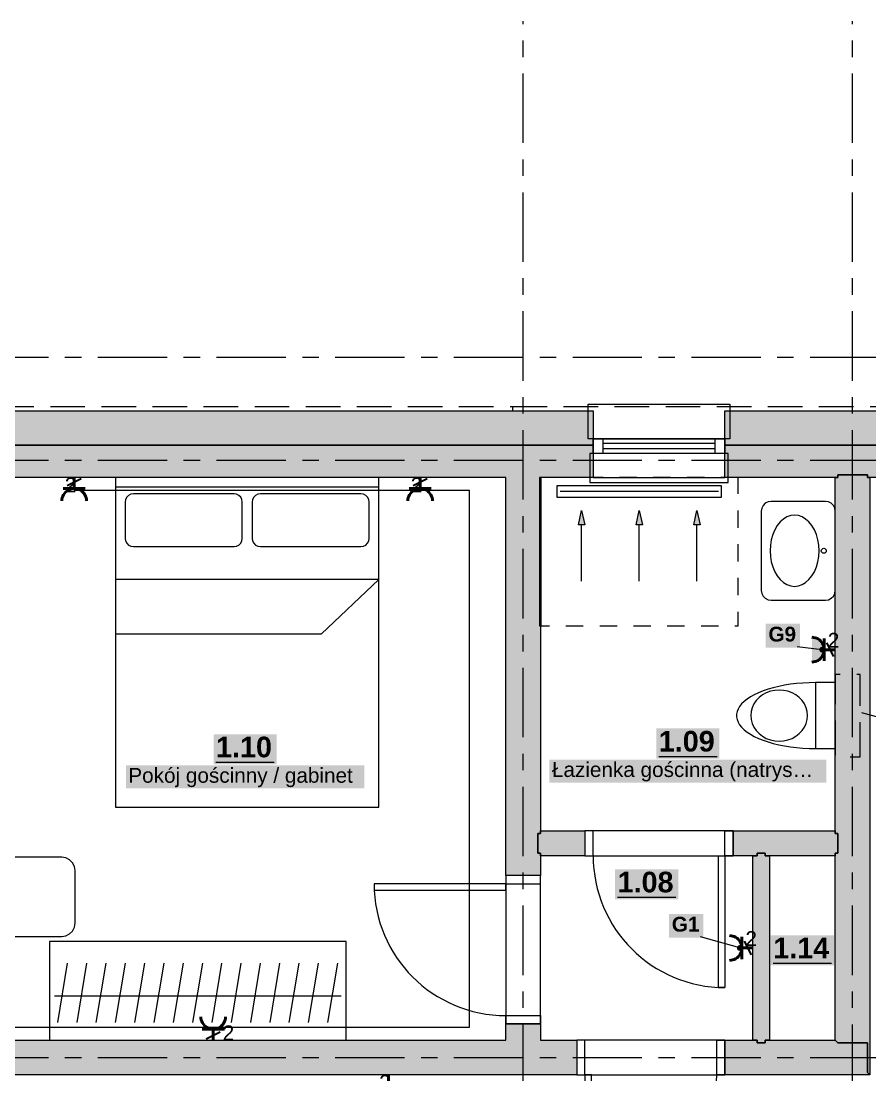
# Model space of a CAD drawing. Header units: metres. Extents: x -4.1 to 21.4, y -4.1 to 11.4.
# Drawn here: x 0.83 to 5.98, y 5.02 to 11.41 of the extents above; entities that cross this region are included whole.
import ezdxf

# ---------------------------------------------------------------- set-up
doc = ezdxf.new("R2010")
doc.units = ezdxf.units.M
for name, pattern in [('KRESKOWA', [5.25, 4.2, -1.05]), ('KRESKOWA_DROBNA', [3.15, 2.1, -1.05]), ('PUNKTOWA', [10.5, 8.4, -1.05, 0, -1.05])]:
    doc.linetypes.add(name, pattern=pattern)
doc.layers.add('A-MASKA', color=7, linetype='Continuous', lineweight=18)
doc.layers.add('E-OPISY', color=2, linetype='Continuous', lineweight=25)
for name, color, linetype, lineweight, true_color in [('E-GNIAZDA', 1, 'Continuous', 35, 0xc00000), ('E-TRASY', 8, 'Continuous', 25, 0x606060), ('I-OSIE', 8, 'PUNKTOWA', 18, 0x7a7a7a), ('I-PODKLAD', 8, 'Continuous', 18, 0x9a9a9a), ('I-PODKLAD-SCIANY', 8, 'Continuous', 25, 0x6e6e6e), ('I-PODKLAD-WYPELN', 254, 'Continuous', 18, 0xe6e6e6), ('I-POMIESZCZENIA', 8, 'Continuous', 25, 0x4a4a4a)]:
    doc.layers.add(name, color=color, linetype=linetype, lineweight=lineweight, true_color=true_color)
doc.styles.add('PL_ARIAL', font='arial.ttf')
doc.styles.add('PL_ARIAL_B', font='arialbd.ttf')

msp = doc.modelspace()

# ---------------------------------------------------------------- hatches: boundary and pattern name
at = {"layer": 'A-MASKA', "true_color": 0xffffff}
for points in [[(5.3464, 7.612), (5.5559, 7.612), (5.5559, 7.7568), (5.3464, 7.7568)], [(4.6832, 6.9395), (5.0668, 6.9395), (5.0668, 7.122), (4.6832, 7.122)], [(1.9957, 6.9045), (2.3793, 6.9045), (2.3793, 7.087), (1.9957, 7.087)], [(4.0347, 6.7927), (5.7153, 6.7927), (5.7153, 6.9325), (4.0347, 6.9325)], [(1.4635, 6.7577), (2.9115, 6.7577), (2.9115, 6.8975), (1.4635, 6.8975)], [(4.4332, 6.085), (4.8168, 6.085), (4.8168, 6.2675), (4.4332, 6.2675)], [(4.7598, 5.852), (4.9693, 5.852), (4.9693, 5.9968), (4.7598, 5.9968)], [(5.3782, 5.685), (5.7618, 5.685), (5.7618, 5.8675), (5.3782, 5.8675)]]:
    msp.add_hatch(color=7, dxfattribs=at).paths.add_polyline_path(points)
at = {"layer": 'E-GNIAZDA', "true_color": 0x000000}
msp.add_hatch(color=7, dxfattribs=at).paths.add_polyline_path([(5.6275, 7.525), (5.6373, 7.5256), (5.6469, 7.5276), (5.6562, 7.5307), (5.665, 7.535), (5.6732, 7.5405), (5.6805, 7.547), (5.687, 7.5543), (5.6925, 7.5625), (5.6968, 7.5713), (5.6999, 7.5806), (5.7019, 7.5902), (5.7025, 7.6), (5.7019, 7.6098), (5.6999, 7.6194), (5.6968, 7.6287), (5.6925, 7.6375), (5.687, 7.6457), (5.6805, 7.653), (5.6732, 7.6595), (5.665, 7.665), (5.6562, 7.6693), (5.6469, 7.6724), (5.6373, 7.6744), (5.6275, 7.675)])
at = {"layer": 'E-OPISY', "true_color": 0x000000}
for points in [[(5.7075, 7.6), (5.7069, 7.6045), (5.7052, 7.6087), (5.7024, 7.6124), (5.6987, 7.6152), (5.6945, 7.6169), (5.69, 7.6175), (5.6855, 7.6169), (5.6812, 7.6152), (5.6776, 7.6124), (5.6748, 7.6087), (5.6731, 7.6045), (5.6725, 7.6), (5.6731, 7.5955), (5.6748, 7.5912), (5.6776, 7.5876), (5.6812, 7.5848), (5.6855, 7.5831), (5.69, 7.5825), (5.6945, 7.5831), (5.6987, 7.5848), (5.7024, 7.5876), (5.7052, 7.5912), (5.7069, 7.5955)], [(5.2075, 5.79), (5.2069, 5.7945), (5.2052, 5.7988), (5.2024, 5.8024), (5.1987, 5.8052), (5.1945, 5.8069), (5.19, 5.8075), (5.1855, 5.8069), (5.1812, 5.8052), (5.1776, 5.8024), (5.1748, 5.7988), (5.1731, 5.7945), (5.1725, 5.79), (5.1731, 5.7855), (5.1748, 5.7812), (5.1776, 5.7776), (5.1812, 5.7748), (5.1855, 5.7731), (5.19, 5.7725), (5.1945, 5.7731), (5.1987, 5.7748), (5.2024, 5.7776), (5.2052, 5.7812), (5.2069, 5.7855)]]:
    msp.add_hatch(color=7, dxfattribs=at).paths.add_polyline_path(points)
at = {"layer": 'I-PODKLAD-WYPELN', "true_color": 0xe4e4e4}
h = msp.add_hatch(color=7, dxfattribs=at)
h.paths.add_polyline_path([(4.25, 6.5), (4.25, 6.365), (4.25, 6.365), (4.25, 6.365), (4.25, 6.35), (4.25, 6.35), (4.25, 6.35), (3.98, 6.35), (3.98, 6.35), (3.98, 6.35), (3.98, 6.23), (3.965, 6.23), (3.77, 6.23), (3.77, 8.645), (0.105, 8.645), (0.105, 8.645), (0.105, 8.645), (0.105, 8.645), (0.105, 8.645), (0.105, 8.645), (0.105, 7.6), (0.105, 7.6), (0.105, 7.6), (-0.09, 7.6), (-0.09, 7.6), (-0.09, 7.6), (-0.09, 7.6), (-0.09, 7.6), (-0.3, 7.6), (-0.3, 7.6), (-0.3, 7.6), (-0.3, 9.05), (-0.3, 9.05), (-0.3, 9.05), (-0.3, 9.05), (4.3, 9.05), (4.3, 8.84), (4.3, 8.84), (4.3, 8.84), (4.3, 8.84), (4.3, 8.645), (4.3, 8.645), (4.3, 8.645), (3.98, 8.645), (3.98, 6.5), (3.98, 6.5), (3.98, 6.5), (3.98, 6.5), (3.98, 6.5), (4.25, 6.5), (4.25, 6.5), (4.25, 6.5), (4.25, 6.5)])
h.paths.add_polyline_path([(0.09, 8.66), (0.09, 8.66), (0.0983, 8.6517)], flags=0)
h.paths.add_polyline_path([(-0.09, 8.66), (-0.09, 8.66), (-0.09, 8.66), (-0.09, 8.66), (-0.09, 8.66)], flags=0)
h.paths.add_polyline_path([(-0.09, 8.84), (-0.09, 8.84), (-0.09, 8.84), (-0.09, 8.84), (-0.09, 8.84), (-0.09, 8.84)], flags=0)
h = msp.add_hatch(color=7, dxfattribs=at)
h.paths.add_polyline_path([(5.27, 5.23), (5.27, 5.23), (5.27, 5.23), (5.27, 6.35), (5.27, 6.35), (5.27, 6.35), (5.27, 6.35), (5.27, 6.35), (5.15, 6.35), (5.15, 6.35), (5.15, 6.35), (5.15, 6.365), (5.15, 6.365), (5.15, 6.365), (5.15, 6.365), (5.15, 6.5), (5.15, 6.5), (5.15, 6.5), (5.15, 6.5), (5.15, 6.5), (5.77, 6.5), (5.77, 6.5), (5.77, 6.5), (5.77, 6.5), (5.77, 6.5), (5.77, 8.645), (5.77, 8.645), (5.77, 8.645), (5.77, 8.645), (5.77, 8.645), (5.1, 8.645), (5.1, 8.645), (5.1, 8.645), (5.1, 8.84), (5.1, 8.84), (5.1, 8.84), (5.1, 8.84), (5.1, 9.05), (10.05, 9.05), (10.05, 8.84), (10.05, 8.84), (10.05, 8.84), (10.05, 8.84), (10.05, 8.645), (10.05, 8.645), (10.05, 8.645), (9.95, 8.645), (9.95, 6.7), (9.935, 6.7), (9.935, 6.7), (9.935, 6.7), (9.935, 6.7), (9.935, 6.7), (9.935, 6.7), (9.935, 6.7), (9.935, 6.7), (9.935, 6.7), (9.935, 6.7), (9.935, 6.7), (9.935, 6.685), (9.875, 6.685), (9.875, 6.685), (9.875, 6.685), (9.875, 6.685), (9.875, 6.685), (9.875, 6.65), (10.15, 6.65), (10.15, 6.6), (9.875, 6.6), (9.875, 6.565), (9.875, 6.565), (9.875, 6.565), (9.875, 6.55), (9.875, 6.55), (9.875, 6.55), (9.61, 6.55), (9.61, 6.55), (9.61, 6.55), (9.61, 6.565), (9.61, 6.565), (9.61, 6.565), (9.61, 6.565), (9.61, 6.7), (9.61, 6.7), (9.61, 6.7), (9.61, 6.7), (9.61, 6.7), (9.8, 6.7), (9.8, 8.645), (8.605, 8.645), (8.605, 8.645), (8.605, 8.645), (8.605, 6.7), (8.605, 6.7), (8.605, 6.7), (8.605, 6.7), (8.605, 6.7), (8.71, 6.7), (8.71, 6.7), (8.71, 6.7), (8.71, 6.7), (8.71, 6.7), (8.71, 6.565), (8.71, 6.565), (8.71, 6.565), (8.71, 6.55), (8.71, 6.55), (8.71, 6.55), (8.605, 6.55), (8.605, 6.55), (8.605, 6.55), (8.605, 5.23), (8.605, 5.23), (8.605, 5.23), (8.9, 5.23), (8.9, 5.23), (8.9, 5.23), (8.9, 5.23), (8.9, 5.23), (8.9, 5.035), (8.9, 5.035), (8.9, 5.035), (8.9, 5.02), (8.9, 5.02), (8.9, 5.02), (8.5, 5.02), (8.5, 5.02), (8.5, 5.02), (8.5, 5.02), (8.5, 5.02), (8.2, 5.02), (8.2, 5.02), (8.2, 5.02), (8.2, 5.035), (8.2, 5.035), (8.2, 5.035), (8.2, 5.035), (8.2, 5.23), (8.2, 5.23), (8.2, 5.23), (8.2, 5.23), (8.2, 5.23), (8.395, 5.23), (8.395, 5.23), (8.395, 5.23), (8.395, 5.23), (8.395, 5.23), (8.395, 8.645), (8.395, 8.645), (8.395, 8.645), (8.395, 8.645), (8.395, 8.645), (5.98, 8.645), (5.98, 8.645), (5.98, 8.645), (5.98, 5.02), (5.98, 5.02), (5.98, 5.02), (5.98, 5.02), (5.98, 5.02), (5.1, 5.02), (5.1, 5.02), (5.1, 5.02), (5.1, 5.035), (5.1, 5.035), (5.1, 5.035), (5.1, 5.035), (5.1, 5.23), (5.1, 5.23), (5.1, 5.23), (5.1, 5.23), (5.1, 5.23), (5.27, 5.23), (5.27, 5.23)])
h.paths.add_polyline_path([(8.5, 5.035), (8.5, 5.035), (8.5, 5.035), (8.5, 5.035), (8.5, 5.035), (8.5, 5.035), (8.5, 5.02)], flags=0)
h.paths.add_polyline_path([(5.77, 5.23), (5.77, 5.23), (5.77, 5.23), (5.77, 5.23), (5.77, 5.23), (5.77, 5.23), (5.77, 5.23), (5.77, 5.23), (5.77, 5.23), (5.77, 6.35), (5.77, 6.35), (5.77, 6.35), (5.37, 6.35), (5.37, 6.35), (5.37, 6.35), (5.37, 5.23), (5.37, 5.23), (5.37, 5.23)], flags=0)
h.paths.add_polyline_path([(8.5, 5.215), (8.5, 5.215), (8.5, 5.215), (8.5, 5.215), (8.5, 5.215), (8.5, 5.215), (8.5, 5.215), (8.5, 5.215), (8.5, 5.215)], flags=0)
at = {"layer": 'I-PODKLAD-WYPELN', "true_color": 0xcfcfcf}
for points in [[(4.23, 8.445), (4.2487, 8.357), (4.2113, 8.357)], [(4.58, 8.445), (4.5987, 8.357), (4.5613, 8.357)], [(4.93, 8.445), (4.9487, 8.357), (4.9113, 8.357)]]:
    msp.add_hatch(color=7, dxfattribs=at).paths.add_polyline_path(points)
at = {"layer": 'I-PODKLAD-WYPELN', "true_color": 0xe4e4e4}
msp.add_hatch(color=7, dxfattribs=at).paths.add_polyline_path([(3.77, 5.23), (3.77, 5.33), (3.965, 5.33), (3.98, 5.33), (3.98, 5.23), (4.2, 5.23), (4.2, 5.23), (4.2, 5.23), (4.2, 5.23), (4.2, 5.23), (4.2, 5.035), (4.2, 5.035), (4.2, 5.035), (4.2, 5.02), (4.2, 5.02), (4.2, 5.02), (0.105, 5.02), (0.105, 5.02), (0.105, 5.02), (0.105, 3.6), (0.105, 3.6), (0.105, 3.6), (-0.09, 3.6), (-0.09, 3.6), (-0.09, 3.6), (-0.09, 3.6), (-0.09, 3.6), (-0.3, 3.6), (-0.3, 3.6), (-0.3, 3.6), (-0.3, 5.8), (-0.3, 5.8), (-0.3, 5.8), (-0.09, 5.8), (-0.09, 5.8), (-0.09, 5.8), (-0.09, 5.8), (-0.09, 5.8), (0.105, 5.8), (0.105, 5.8), (0.105, 5.8), (0.105, 5.23), (0.105, 5.23), (0.105, 5.23), (0.105, 5.23), (0.105, 5.23)])

# ---------------------------------------------------------------- linework, layer by layer
at = {"layer": 'E-GNIAZDA', "lineweight": 35, "ltscale": 0.05}
for points in [[(1.192, 8.6356), (1.108, 8.5936)], [(3.292, 8.6356), (3.208, 8.5936)], [(5.7606, 7.558), (5.7186, 7.642)], [(5.2606, 5.748), (5.2186, 5.832)], [(1.952, 5.2394), (2.036, 5.2814)]]:
    msp.add_lwpolyline(points, dxfattribs=at)
at = {"layer": 'E-GNIAZDA', "lineweight": 50, "ltscale": 0.05}
for points in [[(1.15, 8.645), (1.15, 8.5775)], [(3.25, 8.645), (3.25, 8.5775)], [(1.225, 8.5025), (1.2244, 8.5123), (1.2224, 8.5219), (1.2193, 8.5312), (1.215, 8.54), (1.2095, 8.5482), (1.203, 8.5555), (1.1957, 8.562), (1.1875, 8.5675), (1.1787, 8.5718), (1.1694, 8.5749), (1.1598, 8.5769), (1.15, 8.5775), (1.1402, 8.5769), (1.1306, 8.5749), (1.1213, 8.5718), (1.1125, 8.5675), (1.1043, 8.562), (1.097, 8.5555), (1.0905, 8.5482), (1.085, 8.54), (1.0807, 8.5312), (1.0776, 8.5219), (1.0756, 8.5123), (1.075, 8.5025)], [(1.2175, 8.5775), (1.0825, 8.5775)], [(3.325, 8.5025), (3.3244, 8.5123), (3.3224, 8.5219), (3.3193, 8.5312), (3.315, 8.54), (3.3095, 8.5482), (3.303, 8.5555), (3.2957, 8.562), (3.2875, 8.5675), (3.2787, 8.5718), (3.2694, 8.5749), (3.2598, 8.5769), (3.25, 8.5775), (3.2402, 8.5769), (3.2306, 8.5749), (3.2213, 8.5718), (3.2125, 8.5675), (3.2043, 8.562), (3.197, 8.5555), (3.1905, 8.5482), (3.185, 8.54), (3.1807, 8.5312), (3.1776, 8.5219), (3.1756, 8.5123), (3.175, 8.5025)], [(3.3175, 8.5775), (3.1825, 8.5775)], [(5.6275, 7.525), (5.6373, 7.5256), (5.6469, 7.5276), (5.6562, 7.5307), (5.665, 7.535), (5.6732, 7.5405), (5.6805, 7.547), (5.687, 7.5543), (5.6925, 7.5625), (5.6968, 7.5713), (5.6999, 7.5806), (5.7019, 7.5902), (5.7025, 7.6), (5.7019, 7.6098), (5.6999, 7.6194), (5.6968, 7.6287), (5.6925, 7.6375), (5.687, 7.6457), (5.6805, 7.653), (5.6732, 7.6595), (5.665, 7.665), (5.6562, 7.6693), (5.6469, 7.6724), (5.6373, 7.6744), (5.6275, 7.675)], [(5.7025, 7.5325), (5.7025, 7.6675)], [(5.77, 7.6), (5.7025, 7.6)], [(5.1275, 5.715), (5.1373, 5.7156), (5.1469, 5.7176), (5.1562, 5.7207), (5.165, 5.725), (5.1732, 5.7305), (5.1805, 5.737), (5.187, 5.7443), (5.1925, 5.7525), (5.1968, 5.7613), (5.1999, 5.7706), (5.2019, 5.7802), (5.2025, 5.79), (5.2019, 5.7998), (5.1999, 5.8094), (5.1968, 5.8187), (5.1925, 5.8275), (5.187, 5.8357), (5.1805, 5.843), (5.1732, 5.8495), (5.165, 5.855), (5.1562, 5.8593), (5.1469, 5.8624), (5.1373, 5.8644), (5.1275, 5.865)], [(5.2025, 5.7225), (5.2025, 5.8575)], [(5.27, 5.79), (5.2025, 5.79)], [(1.919, 5.3725), (1.9196, 5.3627), (1.9215, 5.3531), (1.9247, 5.3438), (1.929, 5.335), (1.9345, 5.3268), (1.9409, 5.3195), (1.9483, 5.313), (1.9565, 5.3075), (1.9653, 5.3032), (1.9745, 5.3001), (1.9842, 5.2981), (1.994, 5.2975), (2.0037, 5.2981), (2.0134, 5.3001), (2.0227, 5.3032), (2.0315, 5.3075), (2.0396, 5.313), (2.047, 5.3195), (2.0535, 5.3268), (2.0589, 5.335), (2.0632, 5.3438), (2.0664, 5.3531), (2.0683, 5.3627), (2.069, 5.3725)], [(1.9265, 5.2975), (2.0615, 5.2975)], [(1.994, 5.23), (1.994, 5.2975)], [(3.0581, 5.02), (3.0581, 4.9525)]]:
    msp.add_lwpolyline(points, dxfattribs=at)
at = {"layer": 'E-OPISY', "lineweight": 25, "ltscale": 0.05}
for points in [[(5.69, 7.6), (5.5384, 7.6178)], [(5.19, 5.79), (4.9518, 5.8578)]]:
    msp.add_lwpolyline(points, dxfattribs=at)
at = {"layer": 'E-TRASY', "linetype": 'Continuous', "lineweight": 25, "ltscale": 0.05, "flags": 128}
for points in [[(3.25, 8.565), (1.15, 8.565)], [(1.994, 5.31), (3.55, 5.31), (3.55, 8.565), (3.25, 8.565)], [(0.185, 6.1), (0.185, 5.31), (1.994, 5.31)]]:
    msp.add_lwpolyline(points, dxfattribs=at)
at = {"layer": 'I-OSIE', "linetype": 'PUNKTOWA', "lineweight": 25, "ltscale": 0.050146, "flags": 128}
for points in [[(3.875, -3.75), (3.875, 11.414)], [(5.875, -3.75), (5.875, 11.414)]]:
    msp.add_lwpolyline(points, dxfattribs=at)
at = {"layer": 'I-OSIE', "linetype": 'PUNKTOWA', "lineweight": 25, "ltscale": 0.050063, "flags": 128}
for points in [[(-3.75, 9.375), (21.3767, 9.375)], [(-3.75, 8.75), (21.3767, 8.75)], [(-3.75, 5.125), (21.3767, 5.125)]]:
    msp.add_lwpolyline(points, dxfattribs=at)
at = {"layer": 'I-PODKLAD', "lineweight": 18, "ltscale": 0.05}
for points in [[(5.13, 8.88), (4.27, 8.88), (4.27, 9.09), (5.13, 9.09)], [(5.1, 8.79), (4.3, 8.79), (4.3, 8.88), (5.1, 8.88)], [(5.12, 8.79), (4.28, 8.79), (4.28, 8.615), (5.12, 8.615)], [(3.985, 8.645), (3.975, 8.645), (3.975, 7.745), (3.985, 7.745)], [(5.08, 8.595), (4.08, 8.595), (4.08, 8.525), (5.08, 8.525)], [(4.23, 8.445), (4.2487, 8.357), (4.2113, 8.357)], [(4.58, 8.445), (4.5987, 8.357), (4.5613, 8.357)], [(4.93, 8.445), (4.9487, 8.357), (4.9113, 8.357)], [(5.77, 8.44), (5.7671, 8.4585), (5.7585, 8.4753), (5.7453, 8.4885), (5.7285, 8.4971), (5.71, 8.5), (5.38, 8.5), (5.3615, 8.4971), (5.3447, 8.4885), (5.3315, 8.4753), (5.3229, 8.4585), (5.32, 8.44), (5.32, 7.96), (5.3229, 7.9415), (5.3315, 7.9247), (5.3447, 7.9115), (5.3615, 7.9029), (5.38, 7.9), (5.71, 7.9), (5.7285, 7.9029), (5.7453, 7.9115), (5.7585, 7.9247), (5.7671, 7.9415), (5.77, 7.96)], [(5.5225, 8.416), (5.4993, 8.4133), (5.4766, 8.4054), (5.4551, 8.3925), (5.4352, 8.3747), (5.4175, 8.3527), (5.4024, 8.327), (5.3902, 8.2981), (5.3813, 8.2667), (5.3758, 8.2338), (5.374, 8.2), (5.3758, 8.1662), (5.3813, 8.1333), (5.3902, 8.1019), (5.4024, 8.073), (5.4175, 8.0473), (5.4352, 8.0253), (5.4551, 8.0075), (5.4766, 7.9946), (5.4993, 7.9867), (5.5225, 7.984), (5.5457, 7.9867), (5.5684, 7.9946), (5.5899, 8.0075), (5.6098, 8.0253), (5.6275, 8.0473), (5.6426, 8.073), (5.6548, 8.1019), (5.6637, 8.1333), (5.6692, 8.1662), (5.671, 8.2), (5.6692, 8.2338), (5.6637, 8.2667), (5.6548, 8.2981), (5.6426, 8.327), (5.6275, 8.3527), (5.6098, 8.3747), (5.5899, 8.3925), (5.5684, 8.4054), (5.5457, 8.4133)], [(5.4292, 7.355), (5.4022, 7.3531), (5.3758, 7.3474), (5.3508, 7.3381), (5.3276, 7.3254), (5.307, 7.3096), (5.2894, 7.2911), (5.2752, 7.2704), (5.2649, 7.2479), (5.2585, 7.2242), (5.2564, 7.2), (5.2585, 7.1758), (5.2649, 7.1521), (5.2752, 7.1296), (5.2894, 7.1089), (5.307, 7.0904), (5.3276, 7.0746), (5.3508, 7.0619), (5.3758, 7.0526), (5.4022, 7.0469), (5.4292, 7.045), (5.4562, 7.0469), (5.4826, 7.0526), (5.5076, 7.0619), (5.5308, 7.0746), (5.5514, 7.0904), (5.569, 7.1089), (5.5832, 7.1296), (5.5935, 7.1521), (5.5999, 7.1758), (5.602, 7.2), (5.5999, 7.2242), (5.5935, 7.2479), (5.5832, 7.2704), (5.569, 7.2911), (5.5514, 7.3096), (5.5308, 7.3254), (5.5076, 7.3381), (5.4826, 7.3474), (5.4562, 7.3531)], [(5.77, 7), (5.77, 7.4), (5.65, 7.4), (5.65, 7)], [(4.25, 6.35), (4.3, 6.35), (4.3, 6.5), (4.25, 6.5)], [(5.15, 6.35), (5.1, 6.35), (5.1, 6.5), (5.15, 6.5)], [(5.1, 6.35), (5.1, 5.55), (5.06, 5.55), (5.06, 6.35)], [(3.77, 6.23), (3.77, 6.18), (3.98, 6.18), (3.98, 6.23)], [(3.77, 6.18), (2.97, 6.18), (2.97, 6.14), (3.77, 6.14)], [(3.77, 5.33), (3.77, 5.38), (3.98, 5.38), (3.98, 5.33)], [(4.2, 5.02), (4.25, 5.02), (4.25, 5.23), (4.2, 5.23)], [(5.1, 5.02), (5.05, 5.02), (5.05, 5.23), (5.1, 5.23)], [(4.25, 5.02), (4.25, 4.22), (4.29, 4.22), (4.29, 5.02)]]:
    msp.add_lwpolyline(points, close=True, dxfattribs=at)
at = {"layer": 'I-PODKLAD', "linetype": 'KRESKOWA', "lineweight": 13, "ltscale": 0.05, "flags": 128}
for points in [[(-0.325, 5.4455), (-0.325, 9.075), (3.81, 9.075), (3.81, 9.0505)], [(3.8105, 9.075), (8.5645, 9.075)]]:
    msp.add_lwpolyline(points, dxfattribs=at)
at = {"layer": 'I-PODKLAD', "lineweight": 18, "ltscale": 0.05}
for points in [[(4.36, 8.79), (4.36, 8.88)], [(5.04, 8.8512), (4.36, 8.8512)], [(5.04, 8.79), (5.04, 8.88)], [(5.04, 8.8188), (4.36, 8.8188)], [(5.06, 8.56), (4.1, 8.56)], [(4.23, 8.015), (4.23, 8.355)], [(4.58, 8.015), (4.58, 8.355)], [(4.93, 8.015), (4.93, 8.355)], [(5.65, 7.4), (5.6114, 7.3994), (5.573, 7.3974), (5.5351, 7.3942), (5.498, 7.3897), (5.4619, 7.384), (5.4269, 7.3771), (5.3935, 7.369), (5.3616, 7.3599), (5.3317, 7.3497), (5.3038, 7.3385), (5.2782, 7.3265), (5.255, 7.3136), (5.2343, 7.3), (5.2163, 7.2857), (5.2012, 7.2709), (5.189, 7.2556), (5.1797, 7.24), (5.1735, 7.2241), (5.1704, 7.2081), (5.1704, 7.1919), (5.1735, 7.1759), (5.1797, 7.16), (5.189, 7.1444), (5.2012, 7.1291), (5.2163, 7.1143), (5.2343, 7.1), (5.255, 7.0864), (5.2782, 7.0735), (5.3038, 7.0615), (5.3317, 7.0503), (5.3616, 7.0401), (5.3935, 7.031), (5.4269, 7.0229), (5.4619, 7.016), (5.498, 7.0103), (5.5351, 7.0058), (5.573, 7.0026), (5.6114, 7.0006), (5.65, 7)]]:
    msp.add_lwpolyline(points, dxfattribs=at)
at = {"layer": 'I-PODKLAD', "lineweight": 13, "ltscale": 0.05, "true_color": 0xb8b8b8}
for points in [[(3, 8.645), (1.4, 8.645), (1.4, 6.645), (3, 6.645)], [(1.51, 8.545), (1.4945, 8.5426), (1.4806, 8.5355), (1.4695, 8.5244), (1.4624, 8.5105), (1.46, 8.495), (1.46, 8.275), (1.4624, 8.2595), (1.4695, 8.2456), (1.4806, 8.2345), (1.4945, 8.2274), (1.51, 8.225), (2.12, 8.225), (2.1355, 8.2274), (2.1494, 8.2345), (2.1605, 8.2456), (2.1676, 8.2595), (2.17, 8.275), (2.17, 8.495), (2.1676, 8.5105), (2.1605, 8.5244), (2.1494, 8.5355), (2.1355, 8.5426), (2.12, 8.545)], [(2.28, 8.545), (2.2645, 8.5426), (2.2506, 8.5355), (2.2395, 8.5244), (2.2324, 8.5105), (2.23, 8.495), (2.23, 8.275), (2.2324, 8.2595), (2.2395, 8.2456), (2.2506, 8.2345), (2.2645, 8.2274), (2.28, 8.225), (2.89, 8.225), (2.9055, 8.2274), (2.9194, 8.2345), (2.9305, 8.2456), (2.9376, 8.2595), (2.94, 8.275), (2.94, 8.495), (2.9376, 8.5105), (2.9305, 8.5244), (2.9194, 8.5355), (2.9055, 8.5426), (2.89, 8.545)], [(1.155, 6.26), (1.1511, 6.2847), (1.1397, 6.307), (1.122, 6.3247), (1.0997, 6.3361), (1.075, 6.34), (0.775, 6.34), (0.7503, 6.3361), (0.728, 6.3247), (0.7103, 6.307), (0.6989, 6.2847), (0.695, 6.26), (0.695, 5.94), (0.6989, 5.9153), (0.7103, 5.893), (0.728, 5.8753), (0.7503, 5.8639), (0.775, 5.86), (1.075, 5.86), (1.0997, 5.8639), (1.122, 5.8753), (1.1397, 5.893), (1.1511, 5.9153), (1.155, 5.94)], [(1, 5.23), (2.8, 5.23), (2.8, 5.83), (1, 5.83)]]:
    msp.add_lwpolyline(points, close=True, dxfattribs=at)
at = {"layer": 'I-PODKLAD', "linetype": 'KRESKOWA_DROBNA', "lineweight": 18, "ltscale": 0.05, "flags": 128}
msp.add_lwpolyline([(5.18, 8.645), (3.98, 8.645), (3.98, 7.745), (5.18, 7.745)], close=True, dxfattribs=at)
at = {"layer": 'I-PODKLAD', "lineweight": 13, "ltscale": 0.05}
for points in [[(4.3005, 8.645), (5.0995, 8.645)], [(7.1633, 6.8829), (6.6054, 7.0343), (6.5271, 6.9747), (6.5679, 7.1253), (6.4896, 7.0657), (5.9317, 7.2171)], [(5.1495, 6.5), (4.2505, 6.5)], [(4.2505, 6.35), (5.1495, 6.35)], [(3.77, 6.2295), (3.77, 5.3305)], [(3.98, 5.3305), (3.98, 6.2295)], [(5.0995, 5.23), (4.2005, 5.23)], [(4.2005, 5.02), (5.0995, 5.02)]]:
    msp.add_lwpolyline(points, dxfattribs=at)
at = {"layer": 'I-PODKLAD', "lineweight": 13, "ltscale": 0.05, "true_color": 0xb8b8b8}
for points in [[(3, 8.585), (1.4, 8.585)], [(3, 8.025), (1.4, 8.025)], [(3, 8.025), (2.65, 7.695), (1.4, 7.695)], [(1.05, 5.338), (1.11, 5.698)], [(1.1671, 5.338), (1.2271, 5.698)], [(1.2843, 5.338), (1.3443, 5.698)], [(1.4014, 5.338), (1.4614, 5.698)], [(1.5186, 5.338), (1.5786, 5.698)], [(1.6357, 5.338), (1.6957, 5.698)], [(1.7529, 5.338), (1.8129, 5.698)], [(1.87, 5.338), (1.93, 5.698)], [(1.9871, 5.338), (2.0471, 5.698)], [(2.1043, 5.338), (2.1643, 5.698)], [(2.2214, 5.338), (2.2814, 5.698)], [(2.3386, 5.338), (2.3986, 5.698)], [(2.4557, 5.338), (2.5157, 5.698)], [(2.5729, 5.338), (2.6329, 5.698)], [(2.69, 5.338), (2.75, 5.698)], [(1.03, 5.5), (2.77, 5.5)]]:
    msp.add_lwpolyline(points, dxfattribs=at)
at = {"layer": 'I-PODKLAD', "linetype": 'KRESKOWA', "lineweight": 18, "ltscale": 0.05, "flags": 128}
msp.add_lwpolyline([(5.92, 6.95), (5.92, 7.45), (5.77, 7.45), (5.77, 6.95)], close=True, dxfattribs=at)
at = {"layer": 'I-PODKLAD', "lineweight": 13, "ltscale": 0.05}
msp.add_circle((5.7, 8.2), 0.015, dxfattribs=at)
for centre, start, end in [((5.1, 6.35), -180, -90), ((3.77, 6.18), -180, -90), ((4.25, 5.02), -90, 0)]:
    msp.add_arc(centre, 0.8, start, end, dxfattribs=at)
at = {"layer": 'I-PODKLAD-SCIANY', "lineweight": 13, "ltscale": 0.05}
msp.add_lwpolyline([(-0.3, 9.05), (4.3, 9.05), (4.3, 9.05), (4.3, 9.05), (4.3, 8.84), (4.3, 8.84), (4.3, 8.84), (-0.09, 8.84)], dxfattribs=at)
msp.add_lwpolyline([(5.1, 8.84), (5.1, 8.84), (5.1, 9.05), (5.1, 9.05), (5.1, 9.05), (10.05, 9.05), (10.05, 9.05), (10.05, 9.05), (10.05, 8.84), (10.05, 8.84), (10.05, 8.84), (5.1, 8.84)], close=True, dxfattribs=at)
at = {"layer": 'I-PODKLAD-SCIANY', "lineweight": 25, "ltscale": 0.05}
for points in [[(-0.09, 8.84), (4.3, 8.84), (4.3, 8.84), (4.3, 8.84), (4.3, 8.84), (4.3, 8.645), (4.3, 8.645), (4.3, 8.645), (4.3, 8.645), (3.98, 8.645), (3.98, 8.645), (3.98, 8.645), (3.98, 8.645), (3.98, 8.645), (3.98, 8.645), (3.98, 8.645), (3.98, 8.645), (3.98, 8.645), (3.98, 8.645), (3.98, 8.645), (3.98, 8.645), (3.98, 8.645), (3.98, 8.645), (3.98, 8.645), (3.98, 8.645), (3.98, 8.645), (3.98, 6.485), (3.98, 6.485), (3.98, 6.485), (3.965, 6.485), (3.965, 6.485), (3.965, 6.485), (3.965, 6.485), (3.965, 6.485), (3.965, 6.485), (3.965, 6.485), (3.965, 6.485), (3.965, 6.485), (3.965, 6.485), (3.965, 6.485), (3.965, 6.485), (3.965, 6.485), (3.965, 6.485), (3.965, 6.485), (3.965, 6.485), (3.965, 6.485), (3.965, 6.365), (3.965, 6.365), (3.965, 6.365), (3.965, 6.365), (3.965, 6.365), (3.965, 6.365), (3.965, 6.365), (3.965, 6.365), (3.965, 6.365), (3.965, 6.365), (3.965, 6.365), (3.965, 6.365), (3.965, 6.365), (3.965, 6.365), (3.965, 6.365), (3.965, 6.365), (3.965, 6.365), (3.98, 6.365), (3.98, 6.365), (3.98, 6.365), (3.98, 6.23), (3.98, 6.23), (3.98, 6.23), (3.77, 6.23), (3.77, 6.23), (3.77, 6.23), (3.77, 8.645), (3.77, 8.645), (3.77, 8.645), (3.77, 8.645), (3.77, 8.645), (3.77, 8.645), (3.77, 8.645), (3.77, 8.645), (3.77, 8.645), (3.77, 8.645), (3.77, 8.645), (3.77, 8.645), (3.77, 8.645), (3.77, 8.645), (3.77, 8.645), (3.77, 8.645), (3.77, 8.645), (0.105, 8.645)], [(8.41, 8.645), (5.965, 8.645), (5.965, 8.645), (5.965, 8.645), (5.965, 8.645), (5.965, 8.66), (5.965, 8.66), (5.965, 8.66), (5.965, 8.66), (5.965, 8.66), (5.965, 8.66), (5.965, 8.66), (5.965, 8.66), (5.965, 8.66), (5.965, 8.66), (5.965, 8.66), (5.965, 8.66), (5.965, 8.66), (5.965, 8.66), (5.965, 8.66), (5.965, 8.66), (5.965, 8.66), (5.785, 8.66), (5.785, 8.66), (5.785, 8.66), (5.785, 8.66), (5.785, 8.66), (5.785, 8.66), (5.785, 8.66), (5.785, 8.66), (5.785, 8.66), (5.785, 8.66), (5.785, 8.66), (5.785, 8.66), (5.785, 8.66), (5.785, 8.66), (5.785, 8.66), (5.785, 8.66), (5.785, 8.66), (5.785, 8.645), (5.785, 8.645), (5.785, 8.645), (5.785, 8.645), (5.1, 8.645), (5.1, 8.645), (5.1, 8.645), (5.1, 8.645), (5.1, 8.84), (5.1, 8.84), (5.1, 8.84), (5.1, 8.84), (10.05, 8.84)], [(0.105, 5.23), (3.77, 5.23), (3.77, 5.23), (3.77, 5.23), (3.77, 5.23), (3.77, 5.23), (3.77, 5.23), (3.77, 5.23), (3.77, 5.23), (3.77, 5.23), (3.77, 5.23), (3.77, 5.23), (3.77, 5.23), (3.77, 5.23), (3.77, 5.23), (3.77, 5.23), (3.77, 5.23), (3.77, 5.23), (3.77, 5.33), (3.77, 5.33), (3.77, 5.33), (3.98, 5.33), (3.98, 5.33), (3.98, 5.33), (3.98, 5.23), (3.98, 5.23), (3.98, 5.23), (3.98, 5.23), (3.98, 5.23), (3.98, 5.23), (3.98, 5.23), (3.98, 5.23), (3.98, 5.23), (3.98, 5.23), (3.98, 5.23), (3.98, 5.23), (3.98, 5.23), (3.98, 5.23), (3.98, 5.23), (3.98, 5.23), (3.98, 5.23), (4.2, 5.23), (4.2, 5.23), (4.2, 5.23), (4.2, 5.23), (4.2, 5.23), (4.2, 5.02), (4.2, 5.02), (4.2, 5.02), (0.105, 5.02)]]:
    msp.add_lwpolyline(points, dxfattribs=at)
for points in [[(5.77, 6.365), (5.77, 6.365), (5.77, 6.365), (5.785, 6.365), (5.785, 6.365), (5.785, 6.365), (5.785, 6.365), (5.785, 6.365), (5.785, 6.365), (5.785, 6.365), (5.785, 6.365), (5.785, 6.365), (5.785, 6.365), (5.785, 6.365), (5.785, 6.365), (5.785, 6.365), (5.785, 6.365), (5.785, 6.365), (5.785, 6.365), (5.785, 6.365), (5.785, 6.485), (5.785, 6.485), (5.785, 6.485), (5.785, 6.485), (5.785, 6.485), (5.785, 6.485), (5.785, 6.485), (5.785, 6.485), (5.785, 6.485), (5.785, 6.485), (5.785, 6.485), (5.785, 6.485), (5.785, 6.485), (5.785, 6.485), (5.785, 6.485), (5.785, 6.485), (5.785, 6.485), (5.77, 6.485), (5.77, 6.485), (5.77, 6.485), (5.77, 6.485), (5.77, 6.485), (5.77, 8.645), (5.77, 8.645), (5.77, 8.645), (5.77, 8.645), (5.77, 8.645), (5.785, 8.645), (5.785, 8.645), (5.785, 8.645), (5.785, 8.645), (5.785, 8.645), (5.785, 8.645), (5.785, 8.645), (5.785, 8.645), (5.785, 8.645), (5.785, 8.645), (5.785, 8.645), (5.785, 8.645), (5.785, 8.645), (5.785, 8.645), (5.785, 8.645), (5.785, 8.645), (5.785, 8.645), (5.785, 8.66), (5.785, 8.66), (5.785, 8.66), (5.785, 8.66), (5.785, 8.66), (5.965, 8.66), (5.965, 8.66), (5.965, 8.66), (5.965, 8.66), (5.965, 8.66), (5.965, 8.645), (5.965, 8.645), (5.965, 8.645), (5.965, 8.645), (5.965, 8.645), (5.965, 8.645), (5.965, 8.645), (5.965, 8.645), (5.965, 8.645), (5.965, 8.645), (5.965, 8.645), (5.965, 8.645), (5.965, 8.645), (5.965, 8.645), (5.965, 8.645), (5.965, 8.645), (5.965, 8.645), (5.98, 8.645), (5.98, 8.645), (5.98, 8.645), (5.98, 8.645), (5.98, 5.02), (5.98, 5.02), (5.98, 5.02), (5.98, 5.02), (5.965, 5.035), (5.965, 5.035), (5.965, 5.035), (5.965, 5.215), (5.965, 5.215), (5.965, 5.215), (5.965, 5.215), (5.965, 5.215), (5.965, 5.215), (5.965, 5.215), (5.965, 5.215), (5.965, 5.215), (5.965, 5.215), (5.965, 5.215), (5.965, 5.215), (5.965, 5.215), (5.965, 5.215), (5.965, 5.215), (5.965, 5.215), (5.965, 5.215), (5.785, 5.215), (5.785, 5.215), (5.785, 5.215), (5.785, 5.215), (5.785, 5.215), (5.77, 5.23), (5.77, 5.23), (5.77, 5.23), (5.77, 5.23), (5.77, 5.23), (5.77, 6.365), (5.77, 6.365)], [(3.965, 6.485), (3.965, 6.485), (3.965, 6.485), (3.965, 6.485), (3.965, 6.485), (3.98, 6.485), (3.98, 6.485), (3.98, 6.485), (3.98, 6.485), (3.98, 6.485), (3.98, 6.485), (3.98, 6.485), (3.98, 6.485), (3.98, 6.485), (3.98, 6.485), (3.98, 6.485), (3.98, 6.485), (3.98, 6.485), (3.98, 6.485), (3.98, 6.485), (3.98, 6.485), (3.98, 6.485), (3.98, 6.5), (3.98, 6.5), (3.98, 6.5), (3.98, 6.5), (3.98, 6.5), (4.25, 6.5), (4.25, 6.5), (4.25, 6.5), (4.25, 6.5), (4.25, 6.5), (4.25, 6.35), (4.25, 6.35), (4.25, 6.35), (3.98, 6.35), (3.98, 6.35), (3.98, 6.35), (3.98, 6.35), (3.98, 6.365), (3.98, 6.365), (3.98, 6.365), (3.98, 6.365), (3.98, 6.365), (3.98, 6.365), (3.98, 6.365), (3.98, 6.365), (3.98, 6.365), (3.98, 6.365), (3.98, 6.365), (3.98, 6.365), (3.98, 6.365), (3.98, 6.365), (3.98, 6.365), (3.98, 6.365), (3.98, 6.365), (3.965, 6.365), (3.965, 6.365), (3.965, 6.365), (3.965, 6.365), (3.965, 6.365)], [(5.15, 6.365), (5.15, 6.5), (5.15, 6.5), (5.15, 6.5), (5.15, 6.5), (5.15, 6.5), (5.77, 6.5), (5.77, 6.5), (5.77, 6.5), (5.77, 6.5), (5.77, 6.5), (5.77, 6.485), (5.77, 6.485), (5.77, 6.485), (5.77, 6.485), (5.77, 6.485), (5.77, 6.485), (5.77, 6.485), (5.77, 6.485), (5.77, 6.485), (5.77, 6.485), (5.77, 6.485), (5.77, 6.485), (5.77, 6.485), (5.77, 6.485), (5.77, 6.485), (5.77, 6.485), (5.77, 6.485), (5.785, 6.485), (5.785, 6.485), (5.785, 6.485), (5.785, 6.485), (5.785, 6.485), (5.785, 6.365), (5.785, 6.365), (5.785, 6.365), (5.785, 6.365), (5.785, 6.365), (5.77, 6.365), (5.77, 6.365), (5.77, 6.365), (5.77, 6.365), (5.77, 6.365), (5.77, 6.365), (5.77, 6.365), (5.77, 6.365), (5.77, 6.365), (5.77, 6.365), (5.77, 6.365), (5.77, 6.365), (5.77, 6.365), (5.77, 6.365), (5.77, 6.365), (5.77, 6.365), (5.77, 6.365), (5.77, 6.35), (5.77, 6.35), (5.77, 6.35), (5.345, 6.35), (5.345, 6.35), (5.345, 6.35), (5.345, 6.365), (5.345, 6.365), (5.345, 6.365), (5.345, 6.365), (5.345, 6.365), (5.345, 6.365), (5.345, 6.365), (5.345, 6.365), (5.345, 6.365), (5.345, 6.365), (5.345, 6.365), (5.345, 6.365), (5.345, 6.365), (5.345, 6.365), (5.345, 6.365), (5.345, 6.365), (5.345, 6.365), (5.295, 6.365), (5.295, 6.365), (5.295, 6.365), (5.295, 6.365), (5.295, 6.365), (5.295, 6.365), (5.295, 6.365), (5.295, 6.365), (5.295, 6.365), (5.295, 6.365), (5.295, 6.365), (5.295, 6.365), (5.295, 6.365), (5.295, 6.365), (5.295, 6.365), (5.295, 6.365), (5.295, 6.365), (5.295, 6.35), (5.295, 6.35), (5.295, 6.35), (5.15, 6.35), (5.15, 6.35), (5.15, 6.35), (5.15, 6.365)], [(5.27, 5.23), (5.27, 5.23), (5.27, 5.23), (5.27, 6.35), (5.27, 6.35), (5.27, 6.35), (5.27, 6.35), (5.27, 6.35), (5.295, 6.35), (5.295, 6.35), (5.295, 6.35), (5.295, 6.35), (5.295, 6.35), (5.295, 6.35), (5.295, 6.35), (5.295, 6.35), (5.295, 6.35), (5.295, 6.35), (5.295, 6.35), (5.295, 6.35), (5.295, 6.35), (5.295, 6.35), (5.295, 6.35), (5.295, 6.35), (5.295, 6.35), (5.295, 6.365), (5.295, 6.365), (5.295, 6.365), (5.295, 6.365), (5.295, 6.365), (5.345, 6.365), (5.345, 6.365), (5.345, 6.365), (5.345, 6.365), (5.345, 6.365), (5.345, 6.35), (5.345, 6.35), (5.345, 6.35), (5.345, 6.35), (5.345, 6.35), (5.345, 6.35), (5.345, 6.35), (5.345, 6.35), (5.345, 6.35), (5.345, 6.35), (5.345, 6.35), (5.345, 6.35), (5.345, 6.35), (5.345, 6.35), (5.345, 6.35), (5.345, 6.35), (5.345, 6.35), (5.37, 6.35), (5.37, 6.35), (5.37, 6.35), (5.37, 5.23), (5.37, 5.23), (5.37, 5.23), (5.345, 5.23), (5.345, 5.23), (5.345, 5.23), (5.345, 5.23), (5.345, 5.23), (5.345, 5.23), (5.345, 5.23), (5.345, 5.23), (5.345, 5.23), (5.345, 5.23), (5.345, 5.23), (5.345, 5.23), (5.345, 5.23), (5.345, 5.23), (5.345, 5.23), (5.345, 5.23), (5.345, 5.23), (5.345, 5.215), (5.345, 5.215), (5.345, 5.215), (5.345, 5.215), (5.345, 5.215), (5.295, 5.215), (5.295, 5.215), (5.295, 5.215), (5.295, 5.215), (5.295, 5.215), (5.295, 5.23), (5.295, 5.23), (5.295, 5.23), (5.295, 5.23), (5.295, 5.23), (5.295, 5.23), (5.295, 5.23), (5.295, 5.23), (5.295, 5.23), (5.295, 5.23), (5.295, 5.23), (5.295, 5.23), (5.295, 5.23), (5.295, 5.23), (5.295, 5.23), (5.295, 5.23), (5.295, 5.23), (5.27, 5.23), (5.27, 5.23)], [(5.1, 5.035), (5.1, 5.23), (5.1, 5.23), (5.1, 5.23), (5.1, 5.23), (5.1, 5.23), (5.295, 5.23), (5.295, 5.23), (5.295, 5.23), (5.295, 5.23), (5.295, 5.23), (5.295, 5.215), (5.295, 5.215), (5.295, 5.215), (5.295, 5.215), (5.295, 5.215), (5.295, 5.215), (5.295, 5.215), (5.295, 5.215), (5.295, 5.215), (5.295, 5.215), (5.295, 5.215), (5.295, 5.215), (5.295, 5.215), (5.295, 5.215), (5.295, 5.215), (5.295, 5.215), (5.295, 5.215), (5.345, 5.215), (5.345, 5.215), (5.345, 5.215), (5.345, 5.215), (5.345, 5.215), (5.345, 5.215), (5.345, 5.215), (5.345, 5.215), (5.345, 5.215), (5.345, 5.215), (5.345, 5.215), (5.345, 5.215), (5.345, 5.215), (5.345, 5.215), (5.345, 5.215), (5.345, 5.215), (5.345, 5.215), (5.345, 5.23), (5.345, 5.23), (5.345, 5.23), (5.345, 5.23), (5.345, 5.23), (5.77, 5.23), (5.77, 5.23), (5.77, 5.23), (5.77, 5.23), (5.77, 5.23), (5.785, 5.215), (5.785, 5.215), (5.785, 5.215), (5.785, 5.215), (5.785, 5.215), (5.785, 5.215), (5.785, 5.215), (5.785, 5.215), (5.785, 5.215), (5.965, 5.215), (5.965, 5.215), (5.965, 5.215), (5.965, 5.215), (5.965, 5.215), (5.965, 5.035), (5.965, 5.035), (5.965, 5.035), (5.965, 5.035), (5.965, 5.035), (5.965, 5.035), (5.965, 5.035), (5.965, 5.035), (5.965, 5.035), (5.98, 5.02), (5.98, 5.02), (5.98, 5.02), (5.98, 5.02), (5.1, 5.02), (5.1, 5.02), (5.1, 5.02), (5.1, 5.035)]]:
    msp.add_lwpolyline(points, close=True, dxfattribs=at)
at = {"layer": 'I-POMIESZCZENIA', "lineweight": 18, "ltscale": 0.05}
for points in [[(2.0107, 6.917), (2.3643, 6.917)], [(4.6982, 6.952), (5.0518, 6.952)], [(4.4482, 6.0975), (4.8018, 6.0975)], [(5.3932, 5.6975), (5.7468, 5.6975)]]:
    msp.add_lwpolyline(points, dxfattribs=at)

# ---------------------------------------------------------------- texts
at = {"layer": 'E-GNIAZDA', "style": 'PL_ARIAL'}
for p in [(1.093, 8.5546), (3.193, 8.5546), (5.7246, 7.612), (5.2246, 5.802), (2.051, 5.2304), (3.0011, 4.9296)]:
    msp.add_text('2', height=0.09, dxfattribs=at).set_placement(p)
at = {"layer": 'E-OPISY', "style": 'PL_ARIAL_B'}
for s, p in [('G9', (5.3639, 7.6493)), ('G1', (4.7773, 5.8893))]:
    msp.add_text(s, height=0.09, dxfattribs=at).set_placement(p)
at = {"layer": 'I-POMIESZCZENIA'}
for s, height, style, p in [('1.09', 0.125, 'PL_ARIAL_B', (4.6982, 6.982)), ('1.10', 0.125, 'PL_ARIAL_B', (2.0107, 6.947)), ('Łazienka gościnna (natrys…', 0.09, 'PL_ARIAL', (4.0497, 6.8275)), ('Pokój gościnny / gabinet', 0.09, 'PL_ARIAL', (1.4785, 6.7925)), ('1.08', 0.125, 'PL_ARIAL_B', (4.4482, 6.1275)), ('1.14', 0.125, 'PL_ARIAL_B', (5.3932, 5.7275))]:
    msp.add_text(s, height=height, dxfattribs=dict(at, style=style)).set_placement(p)

doc.saveas('drawing.dxf')
